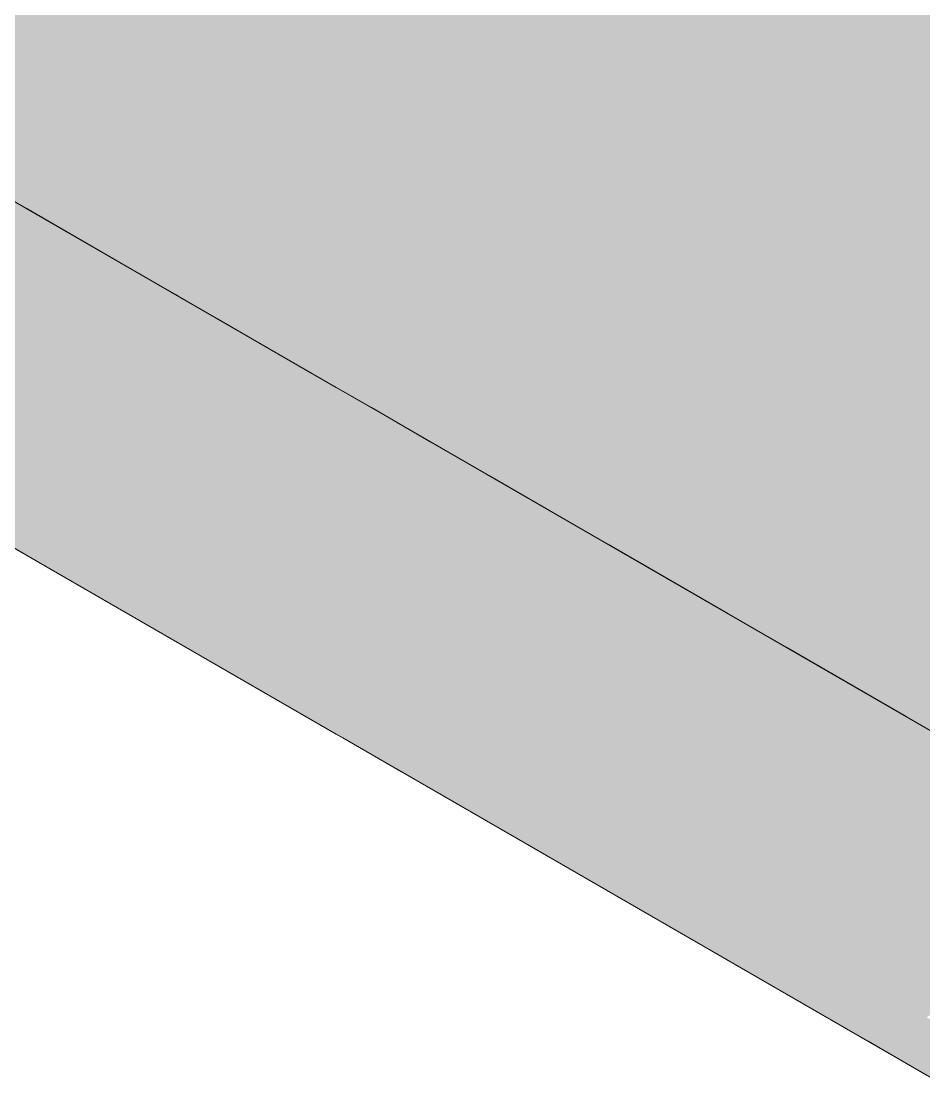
# Model space of a CAD drawing. Header units: metres. Extents: x 349021 to 349543, y 9281040 to 9281959.
# Drawn here: x 349202.5284 to 349202.919, y 9281043.58 to 9281044.0385 of the extents above; entities that cross this region are included whole.
import ezdxf

# ---------------------------------------------------------------- set-up
doc = ezdxf.new("R2010")
doc.units = ezdxf.units.M
doc.header["$LTSCALE"] = 0.25
doc.layers.add('ISO-3D', color=7, linetype='CONTINUOUS', lineweight=13)
doc.layers.add('ISO-3D-ARISTAS', color=250, linetype='CONTINUOUS', lineweight=13)

msp = doc.modelspace()

# ---------------------------------------------------------------- linework, layer by layer
at = {"layer": 'ISO-3D', "true_color": 0x9e9d98}
for points in [[(349202.73138, 9281044.03842), (349202.70565, 9281044.05327), (349202.73138, 9281044.06654), (349202.70565, 9281044.08139)], [(349202.54135, 9281044.03283), (349202.5161, 9281044.04741), (349202.54135, 9281044.06178), (349202.5161, 9281044.07636)], [(349202.59187, 9281044.03261), (349202.56661, 9281044.04719), (349202.59187, 9281044.06156), (349202.56661, 9281044.07614)], [(349202.64239, 9281044.03239), (349202.61713, 9281044.04697), (349202.64239, 9281044.06134), (349202.61713, 9281044.07592)], [(349202.69291, 9281044.03217), (349202.66765, 9281044.04675), (349202.69291, 9281044.06112), (349202.66765, 9281044.0757)], [(349202.74343, 9281044.03195), (349202.71817, 9281044.04654), (349202.74343, 9281044.0609), (349202.71817, 9281044.07548)], [(349202.78283, 9281044.03684), (349202.7571, 9281044.05169), (349202.78283, 9281044.06496), (349202.7571, 9281044.07981)], [(349202.83428, 9281044.03526), (349202.80855, 9281044.05011), (349202.83428, 9281044.06338), (349202.80855, 9281044.07823)], [(349202.88573, 9281044.03368), (349202.86, 9281044.04853), (349202.88573, 9281044.0618), (349202.86, 9281044.07665)], [(349202.59548, 9281044.0325), (349202.57383, 9281044.045), (349202.59548, 9281044.06062), (349202.57383, 9281044.07312)], [(349202.79395, 9281044.03173), (349202.76869, 9281044.04632), (349202.79395, 9281044.06068), (349202.76869, 9281044.07526)], [(349202.84446, 9281044.03151), (349202.8192, 9281044.0461), (349202.84446, 9281044.06046), (349202.8192, 9281044.07504)], [(349202.89498, 9281044.03129), (349202.86972, 9281044.04588), (349202.89498, 9281044.06024), (349202.86972, 9281044.07482)], [(349202.93718, 9281044.0321), (349202.91145, 9281044.04695), (349202.93718, 9281044.06022), (349202.91145, 9281044.07507)], [(349202.55218, 9281044.02937), (349202.53053, 9281044.04187), (349202.55218, 9281044.0575), (349202.53053, 9281044.07)], [(349202.6542, 9281044.02672), (349202.62848, 9281044.04157), (349202.6542, 9281044.05485), (349202.62848, 9281044.0697)], [(349202.70565, 9281044.02514), (349202.67993, 9281044.04), (349202.70565, 9281044.05327), (349202.67993, 9281044.06812)], [(349202.7571, 9281044.02356), (349202.73138, 9281044.03842), (349202.7571, 9281044.05169), (349202.73138, 9281044.06654)], [(349202.56661, 9281044.01825), (349202.54135, 9281044.03283), (349202.56661, 9281044.04719), (349202.54135, 9281044.06178)], [(349202.61713, 9281044.01803), (349202.59187, 9281044.03261), (349202.61713, 9281044.04697), (349202.59187, 9281044.06156)], [(349202.80855, 9281044.02198), (349202.78283, 9281044.03684), (349202.80855, 9281044.05011), (349202.78283, 9281044.06496)], [(349202.86, 9281044.0204), (349202.83428, 9281044.03526), (349202.86, 9281044.04853), (349202.83428, 9281044.06338)], [(349202.91145, 9281044.01882), (349202.88573, 9281044.03368), (349202.91145, 9281044.04695), (349202.88573, 9281044.0618)], [(349202.57383, 9281044.01687), (349202.55218, 9281044.02937), (349202.57383, 9281044.045), (349202.55218, 9281044.0575)], [(349202.59823, 9281044.03091), (349202.59548, 9281044.0325), (349202.59823, 9281044.05904), (349202.59548, 9281044.06062)], [(349202.61335, 9281044.02218), (349202.59823, 9281044.03091), (349202.61335, 9281044.05031), (349202.59823, 9281044.05904)], [(349202.66765, 9281044.01781), (349202.64239, 9281044.03239), (349202.66765, 9281044.04675), (349202.64239, 9281044.06134)], [(349202.71817, 9281044.01759), (349202.69291, 9281044.03217), (349202.71817, 9281044.04654), (349202.69291, 9281044.06112)], [(349202.76869, 9281044.01737), (349202.74343, 9281044.03195), (349202.76869, 9281044.04632), (349202.74343, 9281044.0609)], [(349202.8192, 9281044.01715), (349202.79395, 9281044.03173), (349202.8192, 9281044.0461), (349202.79395, 9281044.06068)], [(349202.86972, 9281044.01693), (349202.84446, 9281044.03151), (349202.86972, 9281044.04588), (349202.84446, 9281044.06046)], [(349202.92024, 9281044.01671), (349202.89498, 9281044.03129), (349202.92024, 9281044.04566), (349202.89498, 9281044.06024)], [(349202.53053, 9281044.01375), (349202.50888, 9281044.02625), (349202.53053, 9281044.04187), (349202.50888, 9281044.05437)], [(349202.67993, 9281044.01187), (349202.6542, 9281044.02672), (349202.67993, 9281044.04), (349202.6542, 9281044.05485)], [(349202.73138, 9281044.01029), (349202.70565, 9281044.02514), (349202.73138, 9281044.03842), (349202.70565, 9281044.05327)], [(349202.62848, 9281044.01345), (349202.61335, 9281044.02218), (349202.62848, 9281044.04157), (349202.61335, 9281044.05031)], [(349202.78283, 9281044.00871), (349202.7571, 9281044.02356), (349202.78283, 9281044.03684), (349202.7571, 9281044.05169)], [(349202.83428, 9281044.00713), (349202.80855, 9281044.02198), (349202.83428, 9281044.03526), (349202.80855, 9281044.05011)], [(349202.88573, 9281044.00555), (349202.86, 9281044.0204), (349202.88573, 9281044.03368), (349202.86, 9281044.04853)], [(349202.54135, 9281044.00388), (349202.5161, 9281044.01846), (349202.54135, 9281044.03283), (349202.5161, 9281044.04741)], [(349202.59187, 9281044.00366), (349202.56661, 9281044.01825), (349202.59187, 9281044.03261), (349202.56661, 9281044.04719)], [(349202.59548, 9281044.00437), (349202.57383, 9281044.01687), (349202.59548, 9281044.0325), (349202.57383, 9281044.045)], [(349202.64239, 9281044.00344), (349202.61713, 9281044.01803), (349202.64239, 9281044.03239), (349202.61713, 9281044.04697)], [(349202.69291, 9281044.00322), (349202.66765, 9281044.01781), (349202.69291, 9281044.03217), (349202.66765, 9281044.04675)], [(349202.74343, 9281044.003), (349202.71817, 9281044.01759), (349202.74343, 9281044.03195), (349202.71817, 9281044.04654)], [(349202.79395, 9281044.00279), (349202.76869, 9281044.01737), (349202.79395, 9281044.03173), (349202.76869, 9281044.04632)], [(349202.84446, 9281044.00257), (349202.8192, 9281044.01715), (349202.84446, 9281044.03151), (349202.8192, 9281044.0461)], [(349202.89498, 9281044.00235), (349202.86972, 9281044.01693), (349202.89498, 9281044.03129), (349202.86972, 9281044.04588)], [(349202.93718, 9281044.00397), (349202.91145, 9281044.01882), (349202.93718, 9281044.0321), (349202.91145, 9281044.04695)], [(349202.55218, 9281044.00125), (349202.53053, 9281044.01375), (349202.55218, 9281044.02937), (349202.53053, 9281044.04187)], [(349202.6542, 9281043.9986), (349202.62848, 9281044.01345), (349202.6542, 9281044.02672), (349202.62848, 9281044.04157)], [(349202.70565, 9281043.99702), (349202.67993, 9281044.01187), (349202.70565, 9281044.02514), (349202.67993, 9281044.04)], [(349202.7571, 9281043.99544), (349202.73138, 9281044.01029), (349202.7571, 9281044.02356), (349202.73138, 9281044.03842)], [(349202.80855, 9281043.99386), (349202.78283, 9281044.00871), (349202.80855, 9281044.02198), (349202.78283, 9281044.03684)], [(349202.86, 9281043.99228), (349202.83428, 9281044.00713), (349202.86, 9281044.0204), (349202.83428, 9281044.03526)], [(349202.56661, 9281043.9893), (349202.54135, 9281044.00388), (349202.56661, 9281044.01825), (349202.54135, 9281044.03283)], [(349202.61713, 9281043.98908), (349202.59187, 9281044.00366), (349202.61713, 9281044.01803), (349202.59187, 9281044.03261)], [(349202.59823, 9281044.00279), (349202.59548, 9281044.00437), (349202.59823, 9281044.03091), (349202.59548, 9281044.0325)], [(349202.61335, 9281043.99406), (349202.59823, 9281044.00279), (349202.61335, 9281044.02218), (349202.59823, 9281044.03091)], [(349202.66765, 9281043.98886), (349202.64239, 9281044.00344), (349202.66765, 9281044.01781), (349202.64239, 9281044.03239)], [(349202.71817, 9281043.98864), (349202.69291, 9281044.00322), (349202.71817, 9281044.01759), (349202.69291, 9281044.03217)], [(349202.76869, 9281043.98842), (349202.74343, 9281044.003), (349202.76869, 9281044.01737), (349202.74343, 9281044.03195)], [(349202.8192, 9281043.9882), (349202.79395, 9281044.00279), (349202.8192, 9281044.01715), (349202.79395, 9281044.03173)], [(349202.86972, 9281043.98798), (349202.84446, 9281044.00257), (349202.86972, 9281044.01693), (349202.84446, 9281044.03151)], [(349202.91145, 9281043.9907), (349202.88573, 9281044.00555), (349202.91145, 9281044.01882), (349202.88573, 9281044.03368)], [(349202.92024, 9281043.98776), (349202.89498, 9281044.00235), (349202.92024, 9281044.01671), (349202.89498, 9281044.03129)], [(349202.53053, 9281043.98562), (349202.50888, 9281043.99812), (349202.53053, 9281044.01375), (349202.50888, 9281044.02625)], [(349202.57383, 9281043.98875), (349202.55218, 9281044.00125), (349202.57383, 9281044.01687), (349202.55218, 9281044.02937)], [(349202.67993, 9281043.98375), (349202.6542, 9281043.9986), (349202.67993, 9281044.01187), (349202.6542, 9281044.02672)], [(349202.73138, 9281043.98217), (349202.70565, 9281043.99702), (349202.73138, 9281044.01029), (349202.70565, 9281044.02514)], [(349202.62848, 9281043.98532), (349202.61335, 9281043.99406), (349202.62848, 9281044.01345), (349202.61335, 9281044.02218)], [(349202.78283, 9281043.98059), (349202.7571, 9281043.99544), (349202.78283, 9281044.00871), (349202.7571, 9281044.02356)], [(349202.83428, 9281043.97901), (349202.80855, 9281043.99386), (349202.83428, 9281044.00713), (349202.80855, 9281044.02198)], [(349202.88573, 9281043.97743), (349202.86, 9281043.99228), (349202.88573, 9281044.00555), (349202.86, 9281044.0204)], [(349202.54135, 9281043.97493), (349202.5161, 9281043.98952), (349202.54135, 9281044.00388), (349202.5161, 9281044.01846)], [(349202.59187, 9281043.97471), (349202.56661, 9281043.9893), (349202.59187, 9281044.00366), (349202.56661, 9281044.01825)], [(349202.59548, 9281043.97625), (349202.57383, 9281043.98875), (349202.59548, 9281044.00437), (349202.57383, 9281044.01687)], [(349202.64239, 9281043.9745), (349202.61713, 9281043.98908), (349202.64239, 9281044.00344), (349202.61713, 9281044.01803)], [(349202.69291, 9281043.97428), (349202.66765, 9281043.98886), (349202.69291, 9281044.00322), (349202.66765, 9281044.01781)], [(349202.74343, 9281043.97406), (349202.71817, 9281043.98864), (349202.74343, 9281044.003), (349202.71817, 9281044.01759)], [(349202.79395, 9281043.97384), (349202.76869, 9281043.98842), (349202.79395, 9281044.00279), (349202.76869, 9281044.01737)], [(349202.84446, 9281043.97362), (349202.8192, 9281043.9882), (349202.84446, 9281044.00257), (349202.8192, 9281044.01715)], [(349202.89498, 9281043.9734), (349202.86972, 9281043.98798), (349202.89498, 9281044.00235), (349202.86972, 9281044.01693)], [(349202.93718, 9281043.97585), (349202.91145, 9281043.9907), (349202.93718, 9281044.00397), (349202.91145, 9281044.01882)], [(349202.55218, 9281043.97312), (349202.53053, 9281043.98562), (349202.55218, 9281044.00125), (349202.53053, 9281044.01375)], [(349202.6542, 9281043.97047), (349202.62848, 9281043.98532), (349202.6542, 9281043.9986), (349202.62848, 9281044.01345)], [(349202.70565, 9281043.96889), (349202.67993, 9281043.98375), (349202.70565, 9281043.99702), (349202.67993, 9281044.01187)], [(349202.7571, 9281043.96731), (349202.73138, 9281043.98217), (349202.7571, 9281043.99544), (349202.73138, 9281044.01029)], [(349202.80855, 9281043.96573), (349202.78283, 9281043.98059), (349202.80855, 9281043.99386), (349202.78283, 9281044.00871)], [(349202.86, 9281043.96415), (349202.83428, 9281043.97901), (349202.86, 9281043.99228), (349202.83428, 9281044.00713)], [(349202.56661, 9281043.96035), (349202.54135, 9281043.97493), (349202.56661, 9281043.9893), (349202.54135, 9281044.00388)], [(349202.61713, 9281043.96013), (349202.59187, 9281043.97471), (349202.61713, 9281043.98908), (349202.59187, 9281044.00366)], [(349202.59823, 9281043.97466), (349202.59548, 9281043.97625), (349202.59823, 9281044.00279), (349202.59548, 9281044.00437)], [(349202.61335, 9281043.96593), (349202.59823, 9281043.97466), (349202.61335, 9281043.99406), (349202.59823, 9281044.00279)], [(349202.66765, 9281043.95991), (349202.64239, 9281043.9745), (349202.66765, 9281043.98886), (349202.64239, 9281044.00344)], [(349202.71817, 9281043.95969), (349202.69291, 9281043.97428), (349202.71817, 9281043.98864), (349202.69291, 9281044.00322)], [(349202.76869, 9281043.95947), (349202.74343, 9281043.97406), (349202.76869, 9281043.98842), (349202.74343, 9281044.003)], [(349202.8192, 9281043.95925), (349202.79395, 9281043.97384), (349202.8192, 9281043.9882), (349202.79395, 9281044.00279)], [(349202.86972, 9281043.95904), (349202.84446, 9281043.97362), (349202.86972, 9281043.98798), (349202.84446, 9281044.00257)], [(349202.91145, 9281043.96257), (349202.88573, 9281043.97743), (349202.91145, 9281043.9907), (349202.88573, 9281044.00555)], [(349202.92024, 9281043.95882), (349202.89498, 9281043.9734), (349202.92024, 9281043.98776), (349202.89498, 9281044.00235)], [(349202.53053, 9281043.9575), (349202.50888, 9281043.97), (349202.53053, 9281043.98562), (349202.50888, 9281043.99812)], [(349202.57383, 9281043.96062), (349202.55218, 9281043.97312), (349202.57383, 9281043.98875), (349202.55218, 9281044.00125)], [(349202.67993, 9281043.95562), (349202.6542, 9281043.97047), (349202.67993, 9281043.98375), (349202.6542, 9281043.9986)], [(349202.62848, 9281043.9572), (349202.61335, 9281043.96593), (349202.62848, 9281043.98532), (349202.61335, 9281043.99406)], [(349202.73138, 9281043.95404), (349202.70565, 9281043.96889), (349202.73138, 9281043.98217), (349202.70565, 9281043.99702)], [(349202.78283, 9281043.95246), (349202.7571, 9281043.96731), (349202.78283, 9281043.98059), (349202.7571, 9281043.99544)], [(349202.83428, 9281043.95088), (349202.80855, 9281043.96573), (349202.83428, 9281043.97901), (349202.80855, 9281043.99386)], [(349202.54135, 9281043.94599), (349202.5161, 9281043.96057), (349202.54135, 9281043.97493), (349202.5161, 9281043.98952)], [(349202.59187, 9281043.94577), (349202.56661, 9281043.96035), (349202.59187, 9281043.97471), (349202.56661, 9281043.9893)], [(349202.59548, 9281043.94812), (349202.57383, 9281043.96062), (349202.59548, 9281043.97625), (349202.57383, 9281043.98875)], [(349202.64239, 9281043.94555), (349202.61713, 9281043.96013), (349202.64239, 9281043.9745), (349202.61713, 9281043.98908)], [(349202.69291, 9281043.94533), (349202.66765, 9281043.95991), (349202.69291, 9281043.97428), (349202.66765, 9281043.98886)], [(349202.74343, 9281043.94511), (349202.71817, 9281043.95969), (349202.74343, 9281043.97406), (349202.71817, 9281043.98864)], [(349202.79395, 9281043.94489), (349202.76869, 9281043.95947), (349202.79395, 9281043.97384), (349202.76869, 9281043.98842)], [(349202.84446, 9281043.94467), (349202.8192, 9281043.95925), (349202.84446, 9281043.97362), (349202.8192, 9281043.9882)], [(349202.88573, 9281043.9493), (349202.86, 9281043.96415), (349202.88573, 9281043.97743), (349202.86, 9281043.99228)], [(349202.93718, 9281043.94772), (349202.91145, 9281043.96257), (349202.93718, 9281043.97585), (349202.91145, 9281043.9907)], [(349202.55218, 9281043.945), (349202.53053, 9281043.9575), (349202.55218, 9281043.97312), (349202.53053, 9281043.98562)], [(349202.6542, 9281043.94235), (349202.62848, 9281043.9572), (349202.6542, 9281043.97047), (349202.62848, 9281043.98532)], [(349202.70565, 9281043.94077), (349202.67993, 9281043.95562), (349202.70565, 9281043.96889), (349202.67993, 9281043.98375)], [(349202.89498, 9281043.94445), (349202.86972, 9281043.95904), (349202.89498, 9281043.9734), (349202.86972, 9281043.98798)], [(349202.7571, 9281043.93919), (349202.73138, 9281043.95404), (349202.7571, 9281043.96731), (349202.73138, 9281043.98217)], [(349202.80855, 9281043.93761), (349202.78283, 9281043.95246), (349202.80855, 9281043.96573), (349202.78283, 9281043.98059)], [(349202.86, 9281043.93603), (349202.83428, 9281043.95088), (349202.86, 9281043.96415), (349202.83428, 9281043.97901)], [(349202.56661, 9281043.9314), (349202.54135, 9281043.94599), (349202.56661, 9281043.96035), (349202.54135, 9281043.97493)], [(349202.61713, 9281043.93118), (349202.59187, 9281043.94577), (349202.61713, 9281043.96013), (349202.59187, 9281043.97471)], [(349202.59823, 9281043.94654), (349202.59548, 9281043.94812), (349202.59823, 9281043.97466), (349202.59548, 9281043.97625)], [(349202.61335, 9281043.93781), (349202.59823, 9281043.94654), (349202.61335, 9281043.96593), (349202.59823, 9281043.97466)], [(349202.66765, 9281043.93096), (349202.64239, 9281043.94555), (349202.66765, 9281043.95991), (349202.64239, 9281043.9745)], [(349202.91145, 9281043.93445), (349202.88573, 9281043.9493), (349202.91145, 9281043.96257), (349202.88573, 9281043.97743)], [(349202.57383, 9281043.9325), (349202.55218, 9281043.945), (349202.57383, 9281043.96062), (349202.55218, 9281043.97312)], [(349202.67993, 9281043.9275), (349202.6542, 9281043.94235), (349202.67993, 9281043.95562), (349202.6542, 9281043.97047)], [(349202.71817, 9281043.93075), (349202.69291, 9281043.94533), (349202.71817, 9281043.95969), (349202.69291, 9281043.97428)], [(349202.76869, 9281043.93053), (349202.74343, 9281043.94511), (349202.76869, 9281043.95947), (349202.74343, 9281043.97406)], [(349202.8192, 9281043.93031), (349202.79395, 9281043.94489), (349202.8192, 9281043.95925), (349202.79395, 9281043.97384)], [(349202.86972, 9281043.93009), (349202.84446, 9281043.94467), (349202.86972, 9281043.95904), (349202.84446, 9281043.97362)], [(349202.92024, 9281043.92987), (349202.89498, 9281043.94445), (349202.92024, 9281043.95882), (349202.89498, 9281043.9734)], [(349202.62848, 9281043.92907), (349202.61335, 9281043.93781), (349202.62848, 9281043.9572), (349202.61335, 9281043.96593)], [(349202.73138, 9281043.92592), (349202.70565, 9281043.94077), (349202.73138, 9281043.95404), (349202.70565, 9281043.96889)], [(349202.78283, 9281043.92434), (349202.7571, 9281043.93919), (349202.78283, 9281043.95246), (349202.7571, 9281043.96731)], [(349202.83428, 9281043.92276), (349202.80855, 9281043.93761), (349202.83428, 9281043.95088), (349202.80855, 9281043.96573)], [(349202.88573, 9281043.92118), (349202.86, 9281043.93603), (349202.88573, 9281043.9493), (349202.86, 9281043.96415)], [(349202.93718, 9281043.9196), (349202.91145, 9281043.93445), (349202.93718, 9281043.94772), (349202.91145, 9281043.96257)], [(349202.54135, 9281043.91704), (349202.5161, 9281043.93162), (349202.54135, 9281043.94599), (349202.5161, 9281043.96057)], [(349202.59187, 9281043.91682), (349202.56661, 9281043.9314), (349202.59187, 9281043.94577), (349202.56661, 9281043.96035)], [(349202.59548, 9281043.92), (349202.57383, 9281043.9325), (349202.59548, 9281043.94812), (349202.57383, 9281043.96062)], [(349202.64239, 9281043.9166), (349202.61713, 9281043.93118), (349202.64239, 9281043.94555), (349202.61713, 9281043.96013)], [(349202.6542, 9281043.91422), (349202.62848, 9281043.92907), (349202.6542, 9281043.94235), (349202.62848, 9281043.9572)], [(349202.69291, 9281043.91638), (349202.66765, 9281043.93096), (349202.69291, 9281043.94533), (349202.66765, 9281043.95991)], [(349202.74343, 9281043.91616), (349202.71817, 9281043.93075), (349202.74343, 9281043.94511), (349202.71817, 9281043.95969)], [(349202.79395, 9281043.91594), (349202.76869, 9281043.93053), (349202.79395, 9281043.94489), (349202.76869, 9281043.95947)], [(349202.84446, 9281043.91572), (349202.8192, 9281043.93031), (349202.84446, 9281043.94467), (349202.8192, 9281043.95925)], [(349202.89498, 9281043.9155), (349202.86972, 9281043.93009), (349202.89498, 9281043.94445), (349202.86972, 9281043.95904)], [(349202.70565, 9281043.91264), (349202.67993, 9281043.9275), (349202.70565, 9281043.94077), (349202.67993, 9281043.95562)], [(349202.7571, 9281043.91106), (349202.73138, 9281043.92592), (349202.7571, 9281043.93919), (349202.73138, 9281043.95404)], [(349202.80855, 9281043.90948), (349202.78283, 9281043.92434), (349202.80855, 9281043.93761), (349202.78283, 9281043.95246)], [(349202.59823, 9281043.91841), (349202.59548, 9281043.92), (349202.59823, 9281043.94654), (349202.59548, 9281043.94812)], [(349202.86, 9281043.9079), (349202.83428, 9281043.92276), (349202.86, 9281043.93603), (349202.83428, 9281043.95088)], [(349202.91145, 9281043.90632), (349202.88573, 9281043.92118), (349202.91145, 9281043.93445), (349202.88573, 9281043.9493)], [(349202.56661, 9281043.90246), (349202.54135, 9281043.91704), (349202.56661, 9281043.9314), (349202.54135, 9281043.94599)], [(349202.61713, 9281043.90224), (349202.59187, 9281043.91682), (349202.61713, 9281043.93118), (349202.59187, 9281043.94577)], [(349202.61335, 9281043.90968), (349202.59823, 9281043.91841), (349202.61335, 9281043.93781), (349202.59823, 9281043.94654)], [(349202.66765, 9281043.90202), (349202.64239, 9281043.9166), (349202.66765, 9281043.93096), (349202.64239, 9281043.94555)], [(349202.67993, 9281043.89937), (349202.6542, 9281043.91422), (349202.67993, 9281043.9275), (349202.6542, 9281043.94235)], [(349202.71817, 9281043.9018), (349202.69291, 9281043.91638), (349202.71817, 9281043.93075), (349202.69291, 9281043.94533)], [(349202.76869, 9281043.90158), (349202.74343, 9281043.91616), (349202.76869, 9281043.93053), (349202.74343, 9281043.94511)], [(349202.8192, 9281043.90136), (349202.79395, 9281043.91594), (349202.8192, 9281043.93031), (349202.79395, 9281043.94489)], [(349202.86972, 9281043.90114), (349202.84446, 9281043.91572), (349202.86972, 9281043.93009), (349202.84446, 9281043.94467)], [(349202.92024, 9281043.90092), (349202.89498, 9281043.9155), (349202.92024, 9281043.92987), (349202.89498, 9281043.94445)], [(349202.62848, 9281043.90095), (349202.61335, 9281043.90968), (349202.62848, 9281043.92907), (349202.61335, 9281043.93781)], [(349202.73138, 9281043.89779), (349202.70565, 9281043.91264), (349202.73138, 9281043.92592), (349202.70565, 9281043.94077)], [(349202.78283, 9281043.89621), (349202.7571, 9281043.91106), (349202.78283, 9281043.92434), (349202.7571, 9281043.93919)], [(349202.83428, 9281043.89463), (349202.80855, 9281043.90948), (349202.83428, 9281043.92276), (349202.80855, 9281043.93761)], [(349202.88573, 9281043.89305), (349202.86, 9281043.9079), (349202.88573, 9281043.92118), (349202.86, 9281043.93603)], [(349202.93718, 9281043.89147), (349202.91145, 9281043.90632), (349202.93718, 9281043.9196), (349202.91145, 9281043.93445)], [(349202.54135, 9281043.88809), (349202.5161, 9281043.90268), (349202.54135, 9281043.91704), (349202.5161, 9281043.93162)], [(349202.59187, 9281043.88787), (349202.56661, 9281043.90246), (349202.59187, 9281043.91682), (349202.56661, 9281043.9314)], [(349202.64239, 9281043.88765), (349202.61713, 9281043.90224), (349202.64239, 9281043.9166), (349202.61713, 9281043.93118)], [(349202.6542, 9281043.8861), (349202.62848, 9281043.90095), (349202.6542, 9281043.91422), (349202.62848, 9281043.92907)], [(349202.69291, 9281043.88743), (349202.66765, 9281043.90202), (349202.69291, 9281043.91638), (349202.66765, 9281043.93096)], [(349202.74343, 9281043.88721), (349202.71817, 9281043.9018), (349202.74343, 9281043.91616), (349202.71817, 9281043.93075)], [(349202.79395, 9281043.887), (349202.76869, 9281043.90158), (349202.79395, 9281043.91594), (349202.76869, 9281043.93053)], [(349202.84446, 9281043.88678), (349202.8192, 9281043.90136), (349202.84446, 9281043.91572), (349202.8192, 9281043.93031)], [(349202.89498, 9281043.88656), (349202.86972, 9281043.90114), (349202.89498, 9281043.9155), (349202.86972, 9281043.93009)], [(349202.70565, 9281043.88452), (349202.67993, 9281043.89937), (349202.70565, 9281043.91264), (349202.67993, 9281043.9275)], [(349202.7571, 9281043.88294), (349202.73138, 9281043.89779), (349202.7571, 9281043.91106), (349202.73138, 9281043.92592)], [(349202.80855, 9281043.88136), (349202.78283, 9281043.89621), (349202.80855, 9281043.90948), (349202.78283, 9281043.92434)], [(349202.86, 9281043.87978), (349202.83428, 9281043.89463), (349202.86, 9281043.9079), (349202.83428, 9281043.92276)], [(349202.91145, 9281043.8782), (349202.88573, 9281043.89305), (349202.91145, 9281043.90632), (349202.88573, 9281043.92118)], [(349202.56661, 9281043.87351), (349202.54135, 9281043.88809), (349202.56661, 9281043.90246), (349202.54135, 9281043.91704)], [(349202.61713, 9281043.87329), (349202.59187, 9281043.88787), (349202.61713, 9281043.90224), (349202.59187, 9281043.91682)], [(349202.66765, 9281043.87307), (349202.64239, 9281043.88765), (349202.66765, 9281043.90202), (349202.64239, 9281043.9166)], [(349202.71817, 9281043.87285), (349202.69291, 9281043.88743), (349202.71817, 9281043.9018), (349202.69291, 9281043.91638)], [(349202.76869, 9281043.87263), (349202.74343, 9281043.88721), (349202.76869, 9281043.90158), (349202.74343, 9281043.91616)], [(349202.8192, 9281043.87241), (349202.79395, 9281043.887), (349202.8192, 9281043.90136), (349202.79395, 9281043.91594)], [(349202.86972, 9281043.87219), (349202.84446, 9281043.88678), (349202.86972, 9281043.90114), (349202.84446, 9281043.91572)], [(349202.92024, 9281043.87197), (349202.89498, 9281043.88656), (349202.92024, 9281043.90092), (349202.89498, 9281043.9155)], [(349202.67993, 9281043.87125), (349202.6542, 9281043.8861), (349202.67993, 9281043.89937), (349202.6542, 9281043.91422)], [(349202.73138, 9281043.86967), (349202.70565, 9281043.88452), (349202.73138, 9281043.89779), (349202.70565, 9281043.91264)], [(349202.78283, 9281043.86809), (349202.7571, 9281043.88294), (349202.78283, 9281043.89621), (349202.7571, 9281043.91106)], [(349202.83428, 9281043.86651), (349202.80855, 9281043.88136), (349202.83428, 9281043.89463), (349202.80855, 9281043.90948)], [(349202.88573, 9281043.86493), (349202.86, 9281043.87978), (349202.88573, 9281043.89305), (349202.86, 9281043.9079)], [(349202.93718, 9281043.86335), (349202.91145, 9281043.8782), (349202.93718, 9281043.89147), (349202.91145, 9281043.90632)], [(349202.54135, 9281043.85914), (349202.5161, 9281043.87373), (349202.54135, 9281043.88809), (349202.5161, 9281043.90268)], [(349202.59187, 9281043.85893), (349202.56661, 9281043.87351), (349202.59187, 9281043.88787), (349202.56661, 9281043.90246)], [(349202.64239, 9281043.85871), (349202.61713, 9281043.87329), (349202.64239, 9281043.88765), (349202.61713, 9281043.90224)], [(349202.69291, 9281043.85849), (349202.66765, 9281043.87307), (349202.69291, 9281043.88743), (349202.66765, 9281043.90202)], [(349202.74343, 9281043.85827), (349202.71817, 9281043.87285), (349202.74343, 9281043.88721), (349202.71817, 9281043.9018)], [(349202.79395, 9281043.85805), (349202.76869, 9281043.87263), (349202.79395, 9281043.887), (349202.76869, 9281043.90158)], [(349202.84446, 9281043.85783), (349202.8192, 9281043.87241), (349202.84446, 9281043.88678), (349202.8192, 9281043.90136)], [(349202.89498, 9281043.85761), (349202.86972, 9281043.87219), (349202.89498, 9281043.88656), (349202.86972, 9281043.90114)], [(349202.70565, 9281043.85639), (349202.67993, 9281043.87125), (349202.70565, 9281043.88452), (349202.67993, 9281043.89937)], [(349202.7571, 9281043.85481), (349202.73138, 9281043.86967), (349202.7571, 9281043.88294), (349202.73138, 9281043.89779)], [(349202.80855, 9281043.85323), (349202.78283, 9281043.86809), (349202.80855, 9281043.88136), (349202.78283, 9281043.89621)], [(349202.86, 9281043.85165), (349202.83428, 9281043.86651), (349202.86, 9281043.87978), (349202.83428, 9281043.89463)], [(349202.91145, 9281043.85007), (349202.88573, 9281043.86493), (349202.91145, 9281043.8782), (349202.88573, 9281043.89305)], [(349202.56661, 9281043.84456), (349202.54135, 9281043.85914), (349202.56661, 9281043.87351), (349202.54135, 9281043.88809)], [(349202.61713, 9281043.84434), (349202.59187, 9281043.85893), (349202.61713, 9281043.87329), (349202.59187, 9281043.88787)], [(349202.66765, 9281043.84412), (349202.64239, 9281043.85871), (349202.66765, 9281043.87307), (349202.64239, 9281043.88765)], [(349202.71817, 9281043.8439), (349202.69291, 9281043.85849), (349202.71817, 9281043.87285), (349202.69291, 9281043.88743)], [(349202.73138, 9281043.84154), (349202.70565, 9281043.85639), (349202.73138, 9281043.86967), (349202.70565, 9281043.88452)], [(349202.76869, 9281043.84368), (349202.74343, 9281043.85827), (349202.76869, 9281043.87263), (349202.74343, 9281043.88721)], [(349202.78283, 9281043.83996), (349202.7571, 9281043.85481), (349202.78283, 9281043.86809), (349202.7571, 9281043.88294)], [(349202.8192, 9281043.84346), (349202.79395, 9281043.85805), (349202.8192, 9281043.87241), (349202.79395, 9281043.887)], [(349202.86972, 9281043.84325), (349202.84446, 9281043.85783), (349202.86972, 9281043.87219), (349202.84446, 9281043.88678)], [(349202.92024, 9281043.84303), (349202.89498, 9281043.85761), (349202.92024, 9281043.87197), (349202.89498, 9281043.88656)], [(349202.83428, 9281043.83838), (349202.80855, 9281043.85323), (349202.83428, 9281043.86651), (349202.80855, 9281043.88136)], [(349202.88573, 9281043.8368), (349202.86, 9281043.85165), (349202.88573, 9281043.86493), (349202.86, 9281043.87978)], [(349202.93718, 9281043.83522), (349202.91145, 9281043.85007), (349202.93718, 9281043.86335), (349202.91145, 9281043.8782)], [(349202.54135, 9281043.8302), (349202.5161, 9281043.84478), (349202.54135, 9281043.85914), (349202.5161, 9281043.87373)], [(349202.59187, 9281043.82998), (349202.56661, 9281043.84456), (349202.59187, 9281043.85893), (349202.56661, 9281043.87351)], [(349202.64239, 9281043.82976), (349202.61713, 9281043.84434), (349202.64239, 9281043.85871), (349202.61713, 9281043.87329)], [(349202.69291, 9281043.82954), (349202.66765, 9281043.84412), (349202.69291, 9281043.85849), (349202.66765, 9281043.87307)], [(349202.74343, 9281043.82932), (349202.71817, 9281043.8439), (349202.74343, 9281043.85827), (349202.71817, 9281043.87285)], [(349202.7571, 9281043.82669), (349202.73138, 9281043.84154), (349202.7571, 9281043.85481), (349202.73138, 9281043.86967)], [(349202.79395, 9281043.8291), (349202.76869, 9281043.84368), (349202.79395, 9281043.85805), (349202.76869, 9281043.87263)], [(349202.84446, 9281043.82888), (349202.8192, 9281043.84346), (349202.84446, 9281043.85783), (349202.8192, 9281043.87241)], [(349202.89498, 9281043.82866), (349202.86972, 9281043.84325), (349202.89498, 9281043.85761), (349202.86972, 9281043.87219)], [(349202.80855, 9281043.82511), (349202.78283, 9281043.83996), (349202.80855, 9281043.85323), (349202.78283, 9281043.86809)], [(349202.86, 9281043.82353), (349202.83428, 9281043.83838), (349202.86, 9281043.85165), (349202.83428, 9281043.86651)], [(349202.91145, 9281043.82195), (349202.88573, 9281043.8368), (349202.91145, 9281043.85007), (349202.88573, 9281043.86493)], [(349202.56661, 9281043.81561), (349202.54135, 9281043.8302), (349202.56661, 9281043.84456), (349202.54135, 9281043.85914)], [(349202.61713, 9281043.81539), (349202.59187, 9281043.82998), (349202.61713, 9281043.84434), (349202.59187, 9281043.85893)], [(349202.66765, 9281043.81518), (349202.64239, 9281043.82976), (349202.66765, 9281043.84412), (349202.64239, 9281043.85871)], [(349202.71817, 9281043.81496), (349202.69291, 9281043.82954), (349202.71817, 9281043.8439), (349202.69291, 9281043.85849)], [(349202.76869, 9281043.81474), (349202.74343, 9281043.82932), (349202.76869, 9281043.84368), (349202.74343, 9281043.85827)], [(349202.8192, 9281043.81452), (349202.79395, 9281043.8291), (349202.8192, 9281043.84346), (349202.79395, 9281043.85805)], [(349202.86972, 9281043.8143), (349202.84446, 9281043.82888), (349202.86972, 9281043.84325), (349202.84446, 9281043.85783)], [(349202.92024, 9281043.81408), (349202.89498, 9281043.82866), (349202.92024, 9281043.84303), (349202.89498, 9281043.85761)], [(349202.78283, 9281043.81184), (349202.7571, 9281043.82669), (349202.78283, 9281043.83996), (349202.7571, 9281043.85481)], [(349202.83428, 9281043.81026), (349202.80855, 9281043.82511), (349202.83428, 9281043.83838), (349202.80855, 9281043.85323)], [(349202.88573, 9281043.80868), (349202.86, 9281043.82353), (349202.88573, 9281043.8368), (349202.86, 9281043.85165)], [(349202.93718, 9281043.8071), (349202.91145, 9281043.82195), (349202.93718, 9281043.83522), (349202.91145, 9281043.85007)], [(349202.54135, 9281043.80125), (349202.5161, 9281043.81583), (349202.54135, 9281043.8302), (349202.5161, 9281043.84478)], [(349202.59187, 9281043.80103), (349202.56661, 9281043.81561), (349202.59187, 9281043.82998), (349202.56661, 9281043.84456)], [(349202.64239, 9281043.80081), (349202.61713, 9281043.81539), (349202.64239, 9281043.82976), (349202.61713, 9281043.84434)], [(349202.69291, 9281043.80059), (349202.66765, 9281043.81518), (349202.69291, 9281043.82954), (349202.66765, 9281043.84412)], [(349202.74343, 9281043.80037), (349202.71817, 9281043.81496), (349202.74343, 9281043.82932), (349202.71817, 9281043.8439)], [(349202.79395, 9281043.80015), (349202.76869, 9281043.81474), (349202.79395, 9281043.8291), (349202.76869, 9281043.84368)], [(349202.84446, 9281043.79993), (349202.8192, 9281043.81452), (349202.84446, 9281043.82888), (349202.8192, 9281043.84346)], [(349202.89498, 9281043.79971), (349202.86972, 9281043.8143), (349202.89498, 9281043.82866), (349202.86972, 9281043.84325)], [(349202.80855, 9281043.79698), (349202.78283, 9281043.81184), (349202.80855, 9281043.82511), (349202.78283, 9281043.83996)], [(349202.86, 9281043.7954), (349202.83428, 9281043.81026), (349202.86, 9281043.82353), (349202.83428, 9281043.83838)], [(349202.91145, 9281043.79382), (349202.88573, 9281043.80868), (349202.91145, 9281043.82195), (349202.88573, 9281043.8368)], [(349202.56661, 9281043.78667), (349202.54135, 9281043.80125), (349202.56661, 9281043.81561), (349202.54135, 9281043.8302)], [(349202.61713, 9281043.78645), (349202.59187, 9281043.80103), (349202.61713, 9281043.81539), (349202.59187, 9281043.82998)], [(349202.66765, 9281043.78623), (349202.64239, 9281043.80081), (349202.66765, 9281043.81518), (349202.64239, 9281043.82976)], [(349202.71817, 9281043.78601), (349202.69291, 9281043.80059), (349202.71817, 9281043.81496), (349202.69291, 9281043.82954)], [(349202.76869, 9281043.78579), (349202.74343, 9281043.80037), (349202.76869, 9281043.81474), (349202.74343, 9281043.82932)], [(349202.8192, 9281043.78557), (349202.79395, 9281043.80015), (349202.8192, 9281043.81452), (349202.79395, 9281043.8291)], [(349202.86972, 9281043.78535), (349202.84446, 9281043.79993), (349202.86972, 9281043.8143), (349202.84446, 9281043.82888)], [(349202.92024, 9281043.78513), (349202.89498, 9281043.79971), (349202.92024, 9281043.81408), (349202.89498, 9281043.82866)], [(349202.83428, 9281043.78213), (349202.80855, 9281043.79698), (349202.83428, 9281043.81026), (349202.80855, 9281043.82511)], [(349202.88573, 9281043.78055), (349202.86, 9281043.7954), (349202.88573, 9281043.80868), (349202.86, 9281043.82353)], [(349202.93718, 9281043.77897), (349202.91145, 9281043.79382), (349202.93718, 9281043.8071), (349202.91145, 9281043.82195)], [(349202.59187, 9281043.77208), (349202.56661, 9281043.78667), (349202.59187, 9281043.80103), (349202.56661, 9281043.81561)], [(349202.64239, 9281043.77186), (349202.61713, 9281043.78645), (349202.64239, 9281043.80081), (349202.61713, 9281043.81539)], [(349202.69291, 9281043.77164), (349202.66765, 9281043.78623), (349202.69291, 9281043.80059), (349202.66765, 9281043.81518)], [(349202.74343, 9281043.77143), (349202.71817, 9281043.78601), (349202.74343, 9281043.80037), (349202.71817, 9281043.81496)], [(349202.79395, 9281043.77121), (349202.76869, 9281043.78579), (349202.79395, 9281043.80015), (349202.76869, 9281043.81474)], [(349202.84446, 9281043.77099), (349202.8192, 9281043.78557), (349202.84446, 9281043.79993), (349202.8192, 9281043.81452)], [(349202.89498, 9281043.77077), (349202.86972, 9281043.78535), (349202.89498, 9281043.79971), (349202.86972, 9281043.8143)], [(349202.86, 9281043.76728), (349202.83428, 9281043.78213), (349202.86, 9281043.7954), (349202.83428, 9281043.81026)], [(349202.91145, 9281043.7657), (349202.88573, 9281043.78055), (349202.91145, 9281043.79382), (349202.88573, 9281043.80868)], [(349202.61713, 9281043.7575), (349202.59187, 9281043.77208), (349202.61713, 9281043.78645), (349202.59187, 9281043.80103)], [(349202.66765, 9281043.75728), (349202.64239, 9281043.77186), (349202.66765, 9281043.78623), (349202.64239, 9281043.80081)], [(349202.71817, 9281043.75706), (349202.69291, 9281043.77164), (349202.71817, 9281043.78601), (349202.69291, 9281043.80059)], [(349202.76869, 9281043.75684), (349202.74343, 9281043.77143), (349202.76869, 9281043.78579), (349202.74343, 9281043.80037)], [(349202.8192, 9281043.75662), (349202.79395, 9281043.77121), (349202.8192, 9281043.78557), (349202.79395, 9281043.80015)], [(349202.86972, 9281043.7564), (349202.84446, 9281043.77099), (349202.86972, 9281043.78535), (349202.84446, 9281043.79993)], [(349202.92024, 9281043.75618), (349202.89498, 9281043.77077), (349202.92024, 9281043.78513), (349202.89498, 9281043.79971)], [(349202.88573, 9281043.75243), (349202.86, 9281043.76728), (349202.88573, 9281043.78055), (349202.86, 9281043.7954)], [(349202.93718, 9281043.75085), (349202.91145, 9281043.7657), (349202.93718, 9281043.77897), (349202.91145, 9281043.79382)], [(349202.64239, 9281043.74292), (349202.61713, 9281043.7575), (349202.64239, 9281043.77186), (349202.61713, 9281043.78645)], [(349202.69291, 9281043.7427), (349202.66765, 9281043.75728), (349202.69291, 9281043.77164), (349202.66765, 9281043.78623)], [(349202.74343, 9281043.74248), (349202.71817, 9281043.75706), (349202.74343, 9281043.77143), (349202.71817, 9281043.78601)], [(349202.79395, 9281043.74226), (349202.76869, 9281043.75684), (349202.79395, 9281043.77121), (349202.76869, 9281043.78579)], [(349202.84446, 9281043.74204), (349202.8192, 9281043.75662), (349202.84446, 9281043.77099), (349202.8192, 9281043.78557)], [(349202.89498, 9281043.74182), (349202.86972, 9281043.7564), (349202.89498, 9281043.77077), (349202.86972, 9281043.78535)], [(349202.91145, 9281043.73757), (349202.88573, 9281043.75243), (349202.91145, 9281043.7657), (349202.88573, 9281043.78055)], [(349202.66765, 9281043.72833), (349202.64239, 9281043.74292), (349202.66765, 9281043.75728), (349202.64239, 9281043.77186)], [(349202.71817, 9281043.72811), (349202.69291, 9281043.7427), (349202.71817, 9281043.75706), (349202.69291, 9281043.77164)], [(349202.76869, 9281043.72789), (349202.74343, 9281043.74248), (349202.76869, 9281043.75684), (349202.74343, 9281043.77143)], [(349202.8192, 9281043.72768), (349202.79395, 9281043.74226), (349202.8192, 9281043.75662), (349202.79395, 9281043.77121)], [(349202.86972, 9281043.72746), (349202.84446, 9281043.74204), (349202.86972, 9281043.7564), (349202.84446, 9281043.77099)], [(349202.92024, 9281043.72724), (349202.89498, 9281043.74182), (349202.92024, 9281043.75618), (349202.89498, 9281043.77077)], [(349202.93718, 9281043.72272), (349202.91145, 9281043.73757), (349202.93718, 9281043.75085), (349202.91145, 9281043.7657)], [(349202.69291, 9281043.71375), (349202.66765, 9281043.72833), (349202.69291, 9281043.7427), (349202.66765, 9281043.75728)], [(349202.74343, 9281043.71353), (349202.71817, 9281043.72811), (349202.74343, 9281043.74248), (349202.71817, 9281043.75706)], [(349202.79395, 9281043.71331), (349202.76869, 9281043.72789), (349202.79395, 9281043.74226), (349202.76869, 9281043.75684)], [(349202.84446, 9281043.71309), (349202.8192, 9281043.72768), (349202.84446, 9281043.74204), (349202.8192, 9281043.75662)], [(349202.89498, 9281043.71287), (349202.86972, 9281043.72746), (349202.89498, 9281043.74182), (349202.86972, 9281043.7564)], [(349202.71817, 9281043.69917), (349202.69291, 9281043.71375), (349202.71817, 9281043.72811), (349202.69291, 9281043.7427)], [(349202.76869, 9281043.69895), (349202.74343, 9281043.71353), (349202.76869, 9281043.72789), (349202.74343, 9281043.74248)], [(349202.8192, 9281043.69873), (349202.79395, 9281043.71331), (349202.8192, 9281043.72768), (349202.79395, 9281043.74226)], [(349202.86972, 9281043.69851), (349202.84446, 9281043.71309), (349202.86972, 9281043.72746), (349202.84446, 9281043.74204)], [(349202.92024, 9281043.69829), (349202.89498, 9281043.71287), (349202.92024, 9281043.72724), (349202.89498, 9281043.74182)], [(349202.74343, 9281043.68458), (349202.71817, 9281043.69917), (349202.74343, 9281043.71353), (349202.71817, 9281043.72811)], [(349202.79395, 9281043.68436), (349202.76869, 9281043.69895), (349202.79395, 9281043.71331), (349202.76869, 9281043.72789)], [(349202.84446, 9281043.68414), (349202.8192, 9281043.69873), (349202.84446, 9281043.71309), (349202.8192, 9281043.72768)], [(349202.89498, 9281043.68393), (349202.86972, 9281043.69851), (349202.89498, 9281043.71287), (349202.86972, 9281043.72746)], [(349202.76869, 9281043.67), (349202.74343, 9281043.68458), (349202.76869, 9281043.69895), (349202.74343, 9281043.71353)], [(349202.8192, 9281043.66978), (349202.79395, 9281043.68436), (349202.8192, 9281043.69873), (349202.79395, 9281043.71331)], [(349202.86972, 9281043.66956), (349202.84446, 9281043.68414), (349202.86972, 9281043.69851), (349202.84446, 9281043.71309)], [(349202.92024, 9281043.66934), (349202.89498, 9281043.68393), (349202.92024, 9281043.69829), (349202.89498, 9281043.71287)], [(349202.79395, 9281043.65542), (349202.76869, 9281043.67), (349202.79395, 9281043.68436), (349202.76869, 9281043.69895)], [(349202.84446, 9281043.6552), (349202.8192, 9281043.66978), (349202.84446, 9281043.68414), (349202.8192, 9281043.69873)], [(349202.89498, 9281043.65498), (349202.86972, 9281043.66956), (349202.89498, 9281043.68393), (349202.86972, 9281043.69851)], [(349202.8192, 9281043.64083), (349202.79395, 9281043.65542), (349202.8192, 9281043.66978), (349202.79395, 9281043.68436)], [(349202.86972, 9281043.64061), (349202.84446, 9281043.6552), (349202.86972, 9281043.66956), (349202.84446, 9281043.68414)], [(349202.92024, 9281043.64039), (349202.89498, 9281043.65498), (349202.92024, 9281043.66934), (349202.89498, 9281043.68393)], [(349202.84446, 9281043.62625), (349202.8192, 9281043.64083), (349202.84446, 9281043.6552), (349202.8192, 9281043.66978)], [(349202.89498, 9281043.62603), (349202.86972, 9281043.64061), (349202.89498, 9281043.65498), (349202.86972, 9281043.66956)], [(349202.86972, 9281043.61167), (349202.84446, 9281043.62625), (349202.86972, 9281043.64061), (349202.84446, 9281043.6552)], [(349202.92024, 9281043.61145), (349202.89498, 9281043.62603), (349202.92024, 9281043.64039), (349202.89498, 9281043.65498)], [(349202.89498, 9281043.59708), (349202.86972, 9281043.61167), (349202.89498, 9281043.62603), (349202.86972, 9281043.64061)], [(349202.92024, 9281043.5825), (349202.89498, 9281043.59708), (349202.92024, 9281043.61145), (349202.89498, 9281043.62603)]]:
    msp.add_solid(points, dxfattribs=at)
at = {"layer": 'ISO-3D', "true_color": 0xb0aea8}
for points in [[(349202.53486, 9281043.955), (349202.51321, 9281043.9425), (349202.50888, 9281043.97), (349202.48723, 9281043.9575)], [(349202.56084, 9281043.94), (349202.53919, 9281043.9275), (349202.53486, 9281043.955), (349202.51321, 9281043.9425)], [(349202.53919, 9281043.9275), (349202.51754, 9281043.915), (349202.51321, 9281043.9425), (349202.49156, 9281043.93)], [(349202.58682, 9281043.925), (349202.56517, 9281043.9125), (349202.56084, 9281043.94), (349202.53919, 9281043.9275)], [(349202.56517, 9281043.9125), (349202.54352, 9281043.9), (349202.53919, 9281043.9275), (349202.51754, 9281043.915)], [(349202.6128, 9281043.91), (349202.59115, 9281043.8975), (349202.58682, 9281043.925), (349202.56517, 9281043.9125)], [(349202.54352, 9281043.9), (349202.52187, 9281043.8875), (349202.51754, 9281043.915), (349202.49589, 9281043.9025)], [(349202.59115, 9281043.8975), (349202.5695, 9281043.885), (349202.56517, 9281043.9125), (349202.54352, 9281043.9)], [(349202.63878, 9281043.895), (349202.61713, 9281043.8825), (349202.6128, 9281043.91), (349202.59115, 9281043.8975)], [(349202.5695, 9281043.885), (349202.54785, 9281043.8725), (349202.54352, 9281043.9), (349202.52187, 9281043.8875)], [(349202.61713, 9281043.8825), (349202.59548, 9281043.87), (349202.59115, 9281043.8975), (349202.5695, 9281043.885)], [(349202.66476, 9281043.88), (349202.64311, 9281043.8675), (349202.63878, 9281043.895), (349202.61713, 9281043.8825)], [(349202.54785, 9281043.8725), (349202.5262, 9281043.86), (349202.52187, 9281043.8875), (349202.50022, 9281043.875)], [(349202.59548, 9281043.87), (349202.57383, 9281043.8575), (349202.5695, 9281043.885), (349202.54785, 9281043.8725)], [(349202.64311, 9281043.8675), (349202.62146, 9281043.855), (349202.61713, 9281043.8825), (349202.59548, 9281043.87)], [(349202.69074, 9281043.865), (349202.66909, 9281043.8525), (349202.66476, 9281043.88), (349202.64311, 9281043.8675)], [(349202.57383, 9281043.8575), (349202.55218, 9281043.845), (349202.54785, 9281043.8725), (349202.5262, 9281043.86)], [(349202.62146, 9281043.855), (349202.59981, 9281043.8425), (349202.59548, 9281043.87), (349202.57383, 9281043.8575)], [(349202.66909, 9281043.8525), (349202.64744, 9281043.84), (349202.64311, 9281043.8675), (349202.62146, 9281043.855)], [(349202.71672, 9281043.85), (349202.69507, 9281043.8375), (349202.69074, 9281043.865), (349202.66909, 9281043.8525)], [(349202.55218, 9281043.845), (349202.53053, 9281043.8325), (349202.5262, 9281043.86), (349202.50455, 9281043.8475)], [(349202.59981, 9281043.8425), (349202.57816, 9281043.83), (349202.57383, 9281043.8575), (349202.55218, 9281043.845)], [(349202.64744, 9281043.84), (349202.62579, 9281043.8275), (349202.62146, 9281043.855), (349202.59981, 9281043.8425)], [(349202.69507, 9281043.8375), (349202.67342, 9281043.825), (349202.66909, 9281043.8525), (349202.64744, 9281043.84)], [(349202.53053, 9281043.8325), (349202.50888, 9281043.82), (349202.50455, 9281043.8475), (349202.4829, 9281043.835)], [(349202.74271, 9281043.835), (349202.72105, 9281043.8225), (349202.71672, 9281043.85), (349202.69507, 9281043.8375)], [(349202.57816, 9281043.83), (349202.55651, 9281043.8175), (349202.55218, 9281043.845), (349202.53053, 9281043.8325)], [(349202.62579, 9281043.8275), (349202.60414, 9281043.815), (349202.59981, 9281043.8425), (349202.57816, 9281043.83)], [(349202.67342, 9281043.825), (349202.65177, 9281043.8125), (349202.64744, 9281043.84), (349202.62579, 9281043.8275)], [(349202.72105, 9281043.8225), (349202.6994, 9281043.81), (349202.69507, 9281043.8375), (349202.67342, 9281043.825)], [(349202.55651, 9281043.8175), (349202.53486, 9281043.805), (349202.53053, 9281043.8325), (349202.50888, 9281043.82)], [(349202.76869, 9281043.82), (349202.74704, 9281043.8075), (349202.74271, 9281043.835), (349202.72105, 9281043.8225)], [(349202.60414, 9281043.815), (349202.58249, 9281043.8025), (349202.57816, 9281043.83), (349202.55651, 9281043.8175)], [(349202.65177, 9281043.8125), (349202.63012, 9281043.8), (349202.62579, 9281043.8275), (349202.60414, 9281043.815)], [(349202.6994, 9281043.81), (349202.67775, 9281043.7975), (349202.67342, 9281043.825), (349202.65177, 9281043.8125)], [(349202.74704, 9281043.8075), (349202.72538, 9281043.795), (349202.72105, 9281043.8225), (349202.6994, 9281043.81)], [(349202.79467, 9281043.805), (349202.77302, 9281043.7925), (349202.76869, 9281043.82), (349202.74704, 9281043.8075)], [(349202.58249, 9281043.8025), (349202.56084, 9281043.79), (349202.55651, 9281043.8175), (349202.53486, 9281043.805)], [(349202.63012, 9281043.8), (349202.60847, 9281043.7875), (349202.60414, 9281043.815), (349202.58249, 9281043.8025)], [(349202.67775, 9281043.7975), (349202.6561, 9281043.785), (349202.65177, 9281043.8125), (349202.63012, 9281043.8)], [(349202.72538, 9281043.795), (349202.70373, 9281043.7825), (349202.6994, 9281043.81), (349202.67775, 9281043.7975)], [(349202.77302, 9281043.7925), (349202.75137, 9281043.78), (349202.74704, 9281043.8075), (349202.72538, 9281043.795)], [(349202.82065, 9281043.79), (349202.799, 9281043.7775), (349202.79467, 9281043.805), (349202.77302, 9281043.7925)], [(349202.60847, 9281043.7875), (349202.58682, 9281043.775), (349202.58249, 9281043.8025), (349202.56084, 9281043.79)], [(349202.6561, 9281043.785), (349202.63445, 9281043.7725), (349202.63012, 9281043.8), (349202.60847, 9281043.7875)], [(349202.70373, 9281043.7825), (349202.68208, 9281043.77), (349202.67775, 9281043.7975), (349202.6561, 9281043.785)], [(349202.75137, 9281043.78), (349202.72971, 9281043.7675), (349202.72538, 9281043.795), (349202.70373, 9281043.7825)], [(349202.799, 9281043.7775), (349202.77735, 9281043.765), (349202.77302, 9281043.7925), (349202.75137, 9281043.78)], [(349202.63445, 9281043.7725), (349202.6128, 9281043.76), (349202.60847, 9281043.7875), (349202.58682, 9281043.775)], [(349202.84663, 9281043.775), (349202.82498, 9281043.7625), (349202.82065, 9281043.79), (349202.799, 9281043.7775)], [(349202.68208, 9281043.77), (349202.66043, 9281043.7575), (349202.6561, 9281043.785), (349202.63445, 9281043.7725)], [(349202.72971, 9281043.7675), (349202.70806, 9281043.755), (349202.70373, 9281043.7825), (349202.68208, 9281043.77)], [(349202.77735, 9281043.765), (349202.7557, 9281043.7525), (349202.75137, 9281043.78), (349202.72971, 9281043.7675)], [(349202.82498, 9281043.7625), (349202.80333, 9281043.75), (349202.799, 9281043.7775), (349202.77735, 9281043.765)], [(349202.87261, 9281043.76), (349202.85096, 9281043.7475), (349202.84663, 9281043.775), (349202.82498, 9281043.7625)], [(349202.66043, 9281043.7575), (349202.63878, 9281043.745), (349202.63445, 9281043.7725), (349202.6128, 9281043.76)], [(349202.70806, 9281043.755), (349202.68641, 9281043.7425), (349202.68208, 9281043.77), (349202.66043, 9281043.7575)], [(349202.7557, 9281043.7525), (349202.73405, 9281043.74), (349202.72971, 9281043.7675), (349202.70806, 9281043.755)], [(349202.80333, 9281043.75), (349202.78168, 9281043.7375), (349202.77735, 9281043.765), (349202.7557, 9281043.7525)], [(349202.85096, 9281043.7475), (349202.82931, 9281043.735), (349202.82498, 9281043.7625), (349202.80333, 9281043.75)], [(349202.89859, 9281043.745), (349202.87694, 9281043.7325), (349202.87261, 9281043.76), (349202.85096, 9281043.7475)], [(349202.68641, 9281043.7425), (349202.66476, 9281043.73), (349202.66043, 9281043.7575), (349202.63878, 9281043.745)], [(349202.73405, 9281043.74), (349202.71239, 9281043.7275), (349202.70806, 9281043.755), (349202.68641, 9281043.7425)], [(349202.78168, 9281043.7375), (349202.76003, 9281043.725), (349202.7557, 9281043.7525), (349202.73405, 9281043.74)], [(349202.82931, 9281043.735), (349202.80766, 9281043.7225), (349202.80333, 9281043.75), (349202.78168, 9281043.7375)], [(349202.87694, 9281043.7325), (349202.85529, 9281043.72), (349202.85096, 9281043.7475), (349202.82931, 9281043.735)], [(349202.71239, 9281043.7275), (349202.69074, 9281043.715), (349202.68641, 9281043.7425), (349202.66476, 9281043.73)], [(349202.92457, 9281043.73), (349202.90292, 9281043.7175), (349202.89859, 9281043.745), (349202.87694, 9281043.7325)], [(349202.76003, 9281043.725), (349202.73838, 9281043.7125), (349202.73405, 9281043.74), (349202.71239, 9281043.7275)], [(349202.80766, 9281043.7225), (349202.78601, 9281043.71), (349202.78168, 9281043.7375), (349202.76003, 9281043.725)], [(349202.85529, 9281043.72), (349202.83364, 9281043.7075), (349202.82931, 9281043.735), (349202.80766, 9281043.7225)], [(349202.90292, 9281043.7175), (349202.88127, 9281043.705), (349202.87694, 9281043.7325), (349202.85529, 9281043.72)], [(349202.73838, 9281043.7125), (349202.71672, 9281043.7), (349202.71239, 9281043.7275), (349202.69074, 9281043.715)], [(349202.95055, 9281043.715), (349202.9289, 9281043.7025), (349202.92457, 9281043.73), (349202.90292, 9281043.7175)], [(349202.78601, 9281043.71), (349202.76436, 9281043.6975), (349202.76003, 9281043.725), (349202.73838, 9281043.7125)], [(349202.83364, 9281043.7075), (349202.81199, 9281043.695), (349202.80766, 9281043.7225), (349202.78601, 9281043.71)], [(349202.88127, 9281043.705), (349202.85962, 9281043.6925), (349202.85529, 9281043.72), (349202.83364, 9281043.7075)], [(349202.9289, 9281043.7025), (349202.90725, 9281043.69), (349202.90292, 9281043.7175), (349202.88127, 9281043.705)], [(349202.76436, 9281043.6975), (349202.74271, 9281043.685), (349202.73838, 9281043.7125), (349202.71672, 9281043.7)], [(349202.81199, 9281043.695), (349202.79034, 9281043.6825), (349202.78601, 9281043.71), (349202.76436, 9281043.6975)], [(349202.85962, 9281043.6925), (349202.83797, 9281043.68), (349202.83364, 9281043.7075), (349202.81199, 9281043.695)], [(349202.90725, 9281043.69), (349202.8856, 9281043.6775), (349202.88127, 9281043.705), (349202.85962, 9281043.6925)], [(349202.95488, 9281043.6875), (349202.93323, 9281043.675), (349202.9289, 9281043.7025), (349202.90725, 9281043.69)], [(349202.79034, 9281043.6825), (349202.76869, 9281043.67), (349202.76436, 9281043.6975), (349202.74271, 9281043.685)], [(349202.83797, 9281043.68), (349202.81632, 9281043.6675), (349202.81199, 9281043.695), (349202.79034, 9281043.6825)], [(349202.8856, 9281043.6775), (349202.86395, 9281043.665), (349202.85962, 9281043.6925), (349202.83797, 9281043.68)], [(349202.93323, 9281043.675), (349202.91158, 9281043.6625), (349202.90725, 9281043.69), (349202.8856, 9281043.6775)], [(349202.81632, 9281043.6675), (349202.79467, 9281043.655), (349202.79034, 9281043.6825), (349202.76869, 9281043.67)], [(349202.86395, 9281043.665), (349202.8423, 9281043.6525), (349202.83797, 9281043.68), (349202.81632, 9281043.6675)], [(349202.91158, 9281043.6625), (349202.88993, 9281043.65), (349202.8856, 9281043.6775), (349202.86395, 9281043.665)], [(349202.95921, 9281043.66), (349202.93756, 9281043.6475), (349202.93323, 9281043.675), (349202.91158, 9281043.6625)], [(349202.8423, 9281043.6525), (349202.82065, 9281043.64), (349202.81632, 9281043.6675), (349202.79467, 9281043.655)], [(349202.88993, 9281043.65), (349202.86828, 9281043.6375), (349202.86395, 9281043.665), (349202.8423, 9281043.6525)], [(349202.93756, 9281043.6475), (349202.91591, 9281043.635), (349202.91158, 9281043.6625), (349202.88993, 9281043.65)], [(349202.86828, 9281043.6375), (349202.84663, 9281043.625), (349202.8423, 9281043.6525), (349202.82065, 9281043.64)], [(349202.91591, 9281043.635), (349202.89426, 9281043.6225), (349202.88993, 9281043.65), (349202.86828, 9281043.6375)], [(349202.96354, 9281043.6325), (349202.94189, 9281043.62), (349202.93756, 9281043.6475), (349202.91591, 9281043.635)], [(349202.89426, 9281043.6225), (349202.87261, 9281043.61), (349202.86828, 9281043.6375), (349202.84663, 9281043.625)], [(349202.94189, 9281043.62), (349202.92024, 9281043.6075), (349202.91591, 9281043.635), (349202.89426, 9281043.6225)], [(349202.92024, 9281043.6075), (349202.89859, 9281043.595), (349202.89426, 9281043.6225), (349202.87261, 9281043.61)], [(349202.94622, 9281043.5925), (349202.92457, 9281043.58), (349202.92024, 9281043.6075), (349202.89859, 9281043.595)]]:
    msp.add_solid(points, dxfattribs=at)
at = {"layer": 'ISO-3D-ARISTAS', "color": 250}
for p, q in [((349202.53053, 9281043.9575), (349202.50888, 9281043.97)), ((349202.50888, 9281043.97), (349202.53486, 9281043.955)), ((349202.55218, 9281043.945), (349202.53053, 9281043.9575)), ((349202.53486, 9281043.955), (349202.56084, 9281043.94)), ((349202.57383, 9281043.9325), (349202.55218, 9281043.945)), ((349202.56084, 9281043.94), (349202.58682, 9281043.925)), ((349202.59548, 9281043.92), (349202.57383, 9281043.9325)), ((349202.58682, 9281043.925), (349202.6128, 9281043.91)), ((349202.59823, 9281043.91841), (349202.59548, 9281043.92)), ((349202.61335, 9281043.90968), (349202.59823, 9281043.91841)), ((349202.6128, 9281043.91), (349202.63878, 9281043.895)), ((349202.62848, 9281043.90095), (349202.61335, 9281043.90968)), ((349202.6542, 9281043.8861), (349202.62848, 9281043.90095)), ((349202.63878, 9281043.895), (349202.66476, 9281043.88)), ((349202.67993, 9281043.87125), (349202.6542, 9281043.8861)), ((349202.66476, 9281043.88), (349202.69074, 9281043.865)), ((349202.70565, 9281043.85639), (349202.67993, 9281043.87125)), ((349202.69074, 9281043.865), (349202.71672, 9281043.85)), ((349202.73138, 9281043.84154), (349202.70565, 9281043.85639)), ((349202.71672, 9281043.85), (349202.74271, 9281043.835)), ((349202.7571, 9281043.82669), (349202.73138, 9281043.84154)), ((349202.74271, 9281043.835), (349202.76869, 9281043.82)), ((349202.78283, 9281043.81184), (349202.7571, 9281043.82669)), ((349202.53486, 9281043.805), (349202.50888, 9281043.82)), ((349202.76869, 9281043.82), (349202.79467, 9281043.805)), ((349202.54135, 9281043.80125), (349202.5161, 9281043.81583)), ((349202.80855, 9281043.79698), (349202.78283, 9281043.81184)), ((349202.56084, 9281043.79), (349202.53486, 9281043.805)), ((349202.79467, 9281043.805), (349202.82065, 9281043.79)), ((349202.56661, 9281043.78667), (349202.54135, 9281043.80125)), ((349202.83428, 9281043.78213), (349202.80855, 9281043.79698)), ((349202.58682, 9281043.775), (349202.56084, 9281043.79)), ((349202.59187, 9281043.77208), (349202.56661, 9281043.78667)), ((349202.82065, 9281043.79), (349202.84663, 9281043.775)), ((349202.86, 9281043.76728), (349202.83428, 9281043.78213)), ((349202.6128, 9281043.76), (349202.58682, 9281043.775)), ((349202.84663, 9281043.775), (349202.87261, 9281043.76)), ((349202.61713, 9281043.7575), (349202.59187, 9281043.77208)), ((349202.88573, 9281043.75243), (349202.86, 9281043.76728)), ((349202.63878, 9281043.745), (349202.6128, 9281043.76)), ((349202.87261, 9281043.76), (349202.89859, 9281043.745)), ((349202.64239, 9281043.74292), (349202.61713, 9281043.7575)), ((349202.91145, 9281043.73757), (349202.88573, 9281043.75243)), ((349202.66476, 9281043.73), (349202.63878, 9281043.745)), ((349202.66765, 9281043.72833), (349202.64239, 9281043.74292)), ((349202.89859, 9281043.745), (349202.92457, 9281043.73)), ((349202.93718, 9281043.72272), (349202.91145, 9281043.73757)), ((349202.69074, 9281043.715), (349202.66476, 9281043.73)), ((349202.69291, 9281043.71375), (349202.66765, 9281043.72833)), ((349202.71672, 9281043.7), (349202.69074, 9281043.715)), ((349202.71817, 9281043.69917), (349202.69291, 9281043.71375)), ((349202.74271, 9281043.685), (349202.71672, 9281043.7)), ((349202.74343, 9281043.68458), (349202.71817, 9281043.69917)), ((349202.76869, 9281043.67), (349202.74271, 9281043.685)), ((349202.76869, 9281043.67), (349202.74343, 9281043.68458)), ((349202.79467, 9281043.655), (349202.76869, 9281043.67)), ((349202.79395, 9281043.65542), (349202.76869, 9281043.67)), ((349202.8192, 9281043.64083), (349202.79395, 9281043.65542)), ((349202.82065, 9281043.64), (349202.79467, 9281043.655)), ((349202.84446, 9281043.62625), (349202.8192, 9281043.64083)), ((349202.84663, 9281043.625), (349202.82065, 9281043.64)), ((349202.86972, 9281043.61167), (349202.84446, 9281043.62625)), ((349202.87261, 9281043.61), (349202.84663, 9281043.625)), ((349202.89498, 9281043.59708), (349202.86972, 9281043.61167)), ((349202.89859, 9281043.595), (349202.87261, 9281043.61)), ((349202.92024, 9281043.5825), (349202.89498, 9281043.59708)), ((349202.92457, 9281043.58), (349202.89859, 9281043.595))]:
    msp.add_line(p, q, dxfattribs=at)

doc.saveas('drawing.dxf')
